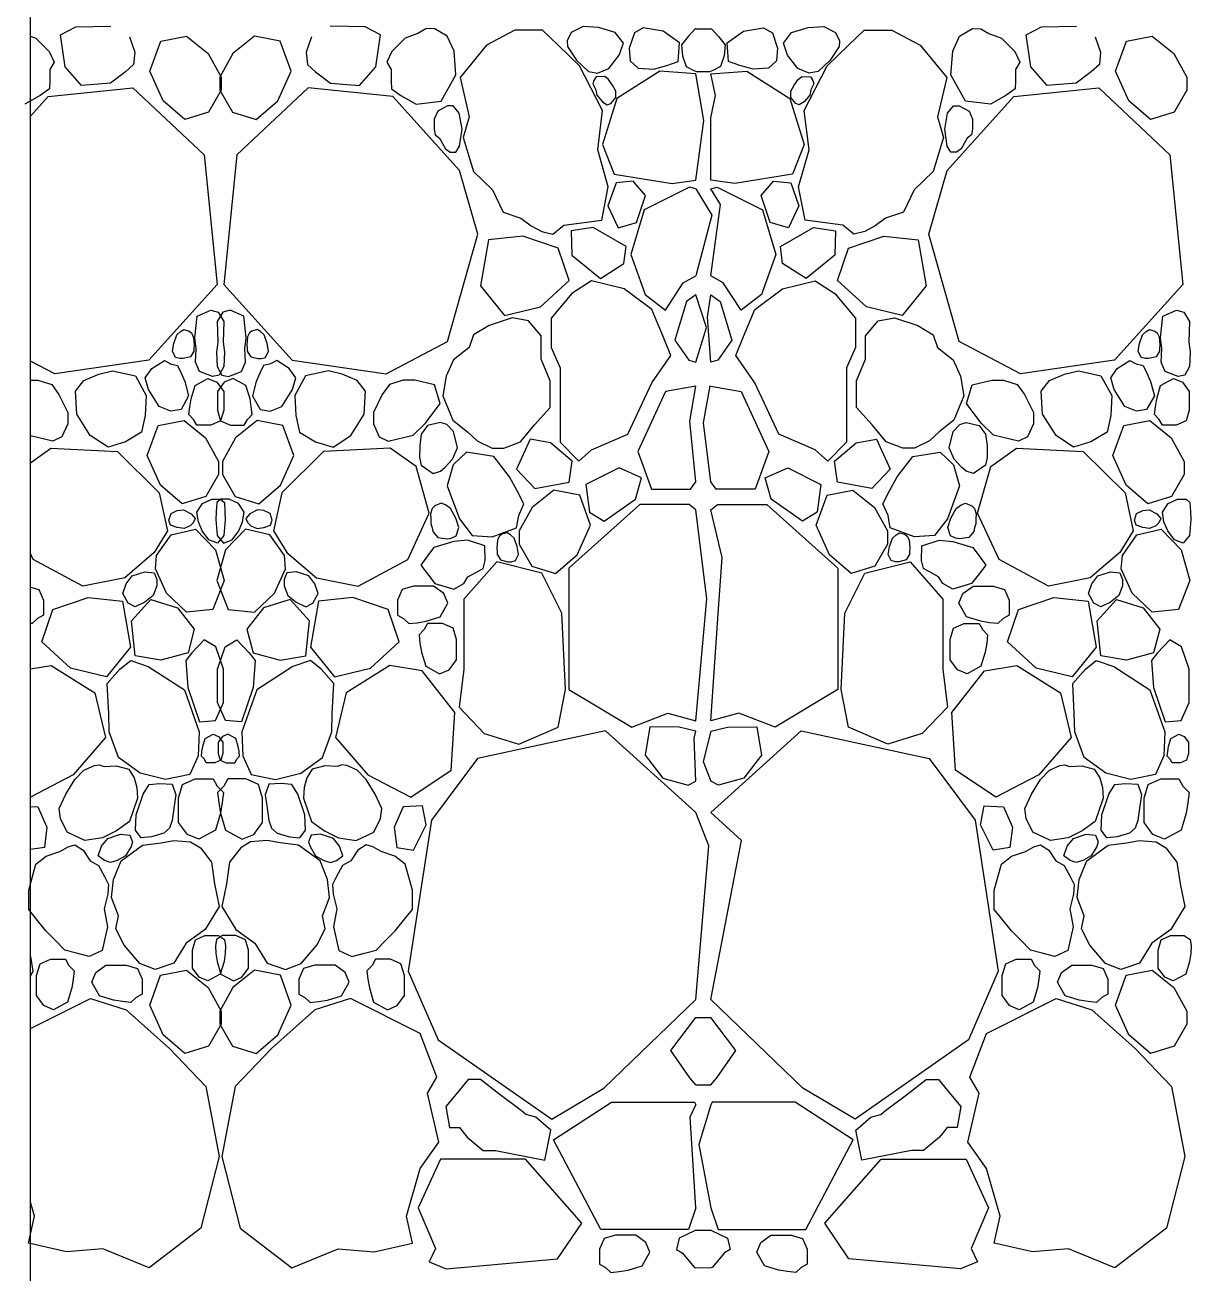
# Model space of a CAD drawing. Header units: millimetres. Extents: x 10227 to 13232, y 2 to 9351.
# Drawn here: x 11307.4 to 11478.8, y 7109.4 to 7292.8 of the extents above; entities that cross this region are included whole.
import ezdxf

# ---------------------------------------------------------------- set-up
doc = ezdxf.new("R2010")
doc.units = ezdxf.units.MM
doc.layers.add('A-WALL-FULL-EXTR', color=1, linetype='Continuous')
doc.layers.add('RETINO', color=20, linetype='Continuous')

msp = doc.modelspace()

# ---------------------------------------------------------------- linework, layer by layer
at = {"layer": 'A-WALL-FULL-EXTR', "ltscale": 0.1}
msp.add_line((11308.18, 6530.6), (11308.18, 9251.16), dxfattribs=at)
at = {"layer": 'RETINO'}
for p, q in [((11404.85, 7291.09), (11403.87, 7289.88)), ((11405.86, 7292.23), (11404.85, 7291.09)), ((11405.98, 7292.24), (11405.86, 7292.23)), ((11403.87, 7289.88), (11404.01, 7288.25)), ((11404.01, 7288.25), (11404.57, 7286.67)), ((11404.57, 7286.67), (11405.69, 7286.13)), ((11405.69, 7286.13), (11406.2, 7285.91))]:
    msp.add_line(p, q, dxfattribs=at)
at = {"layer": 'RETINO', "ltscale": 0.1}
for p, q in [((11405.98, 7292.24), (11408.24, 7292.23)), ((11407.16, 7278.75), (11405.98, 7285.6)), ((11408.86, 7282.41), (11408.18, 7285.6)), ((11408.18, 7279.14), (11408.86, 7282.41)), ((11405.98, 7270), (11407.16, 7278.75)), ((11408.18, 7270), (11408.18, 7279.14)), ((11405.98, 7268.7), (11408.31, 7264.86)), ((11409.59, 7266.42), (11408.18, 7268.7)), ((11408.18, 7255.95), (11409.59, 7266.42)), ((11408.31, 7264.86), (11405.98, 7255.95)), ((11407.55, 7248.32), (11405.98, 7253.13)), ((11407.7, 7249.86), (11408.18, 7253.13)), ((11408.18, 7243.23), (11407.7, 7249.86)), ((11405.98, 7243.23), (11407.55, 7248.32)), ((11405.1, 7234.56), (11405.98, 7239.73)), ((11407.12, 7234.33), (11408.08, 7239.75)), ((11405.98, 7225.64), (11405.1, 7234.56)), ((11408.18, 7225.64), (11407.12, 7234.33)), ((11407.58, 7208.45), (11405.98, 7221.52)), ((11409.83, 7214.56), (11408.18, 7221.52)), ((11409.21, 7205.57), (11409.83, 7214.56)), ((11405.98, 7190.54), (11407.58, 7208.45)), ((11408.18, 7190.54), (11409.21, 7205.57)), ((11405.75, 7188.01), (11405.98, 7189.04)), ((11405.98, 7181.65), (11405.75, 7188.01)), ((11408.18, 7189.04), (11407.04, 7184.54)), ((11407.04, 7184.54), (11408.18, 7181.65)), ((11407.89, 7172.15), (11405.98, 7177.07)), ((11412.7, 7172.93), (11408.18, 7177.07)), ((11405.98, 7149.58), (11407.89, 7172.15)), ((11408.18, 7149.58), (11412.7, 7172.93)), ((11405.98, 7146.95), (11408.18, 7146.95)), ((11405.98, 7137.06), (11408.18, 7137.06)), ((11405.17, 7132.33), (11405.98, 7134.09)), ((11408.18, 7134.09), (11406.42, 7128.28)), ((11405.98, 7118.99), (11405.17, 7132.33)), ((11406.42, 7128.28), (11408.18, 7118.99)), ((11405.98, 7115.69), (11408.18, 7115.69)), ((11405.8, 7110.2), (11408.18, 7110.17))]:
    msp.add_line(p, q, dxfattribs=at)
at = {"layer": 'RETINO'}
for points in [[(11313.28, 7286.63), (11312.58, 7291.33), (11314.85, 7292.51), (11320, 7292.64)], [(11358.95, 7286.63), (11359.65, 7291.33), (11357.38, 7292.51), (11352.23, 7292.64)], [(11388.43, 7287.63), (11390.2, 7285.96), (11391.54, 7285.7), (11393.21, 7286.4), (11394.72, 7288.36), (11395.33, 7290.12), (11394.14, 7291.7), (11391.66, 7292.42), (11389.4, 7292.56), (11387.65, 7291.69), (11387.09, 7290.47), (11387.11, 7289.62), (11388.43, 7287.63)], [(11425.73, 7287.63), (11423.96, 7285.96), (11422.62, 7285.7), (11420.95, 7286.4), (11419.44, 7288.36), (11418.84, 7290.12), (11420.02, 7291.7), (11422.5, 7292.42), (11424.77, 7292.56), (11426.52, 7291.69), (11427.08, 7290.47), (11427.05, 7289.62), (11425.73, 7287.63)], [(11455.22, 7286.63), (11454.51, 7291.33), (11456.78, 7292.51), (11461.94, 7292.64)], [(11308.18, 7291.15), (11308.97, 7290.86), (11310.95, 7288.89), (11311.67, 7287.32), (11311.05, 7286.26), (11311.01, 7284.58), (11310.98, 7283.43), (11309.63, 7282.43), (11307.37, 7281.15)], [(11322.76, 7291.06), (11323.5, 7288.82), (11323.35, 7286.97)], [(11334.36, 7279.99), (11330.87, 7278.89), (11327.68, 7281.63), (11325.74, 7286), (11327.33, 7290.4), (11331.14, 7291.14), (11334.32, 7288.59), (11336.22, 7285.15), (11336.22, 7283.2), (11334.36, 7279.99)], [(11337.87, 7279.99), (11341.35, 7278.89), (11344.55, 7281.63), (11346.49, 7286), (11344.9, 7290.4), (11341.09, 7291.14), (11337.91, 7288.59), (11336, 7285.15), (11336, 7283.2), (11337.87, 7279.99)], [(11349.47, 7291.06), (11348.72, 7288.82), (11348.88, 7286.97)], [(11364.86, 7281.15), (11368.53, 7281.61), (11370.71, 7285.48), (11370.44, 7288.97), (11369.45, 7291.15), (11367.54, 7292.26), (11366.29, 7292.24), (11365.13, 7291.56), (11363.26, 7290.86), (11361.28, 7288.89), (11360.56, 7287.32), (11361.18, 7286.26), (11361.22, 7284.58), (11361.25, 7283.43), (11362.6, 7282.43), (11364.86, 7281.15)], [(11386.59, 7263.36), (11392.14, 7264.13), (11393.11, 7269), (11391.55, 7274.47), (11392.27, 7280.25), (11388.87, 7286.79), (11385.75, 7289.81), (11383.43, 7292.05), (11379.37, 7292.05), (11375.19, 7289.81), (11371.32, 7285.09), (11372.68, 7279.31), (11371.77, 7276.27), (11373.29, 7271.25), (11376.1, 7268.59), (11377.64, 7265.28), (11380.28, 7264.41), (11381.8, 7263.27), (11383.32, 7262.46), (11384.95, 7262.07), (11386.59, 7263.36)], [(11396.94, 7291.62), (11396.19, 7289.38), (11396.34, 7287.54)], [(11398.25, 7292.37), (11396.94, 7291.62)], [(11403.37, 7287.42), (11403.57, 7290.16), (11401.17, 7291.89), (11398.25, 7292.37)], [(11408.18, 7292.24), (11408.3, 7292.23), (11409.31, 7291.09), (11410.3, 7289.88), (11410.15, 7288.25), (11409.6, 7286.67), (11408.47, 7286.13), (11407.97, 7285.91), (11406.2, 7285.91)], [(11410.79, 7287.42), (11410.6, 7290.16), (11412.99, 7291.89), (11415.92, 7292.37)], [(11415.92, 7292.37), (11417.23, 7291.62)], [(11417.23, 7291.62), (11417.97, 7289.38), (11417.82, 7287.54)], [(11427.58, 7263.36), (11422.03, 7264.13), (11421.05, 7269), (11422.62, 7274.47), (11421.89, 7280.25), (11425.29, 7286.79), (11428.41, 7289.81), (11430.73, 7292.05), (11434.8, 7292.05), (11438.97, 7289.81), (11442.85, 7285.09), (11441.48, 7279.31), (11442.39, 7276.27), (11440.87, 7271.25), (11438.06, 7268.59), (11436.52, 7265.28), (11433.88, 7264.41), (11432.36, 7263.27), (11430.84, 7262.46), (11429.22, 7262.07), (11427.58, 7263.36)], [(11449.31, 7281.15), (11445.63, 7281.61), (11443.45, 7285.48), (11443.73, 7288.97), (11444.71, 7291.15), (11446.62, 7292.26), (11447.87, 7292.24), (11449.04, 7291.56), (11450.9, 7290.86), (11452.89, 7288.89), (11453.6, 7287.32), (11452.98, 7286.26), (11452.94, 7284.58), (11452.91, 7283.43), (11451.56, 7282.43), (11449.31, 7281.15)], [(11464.69, 7291.06), (11465.44, 7288.82), (11465.29, 7286.97)], [(11476.29, 7279.99), (11472.81, 7278.89), (11469.61, 7281.63), (11467.67, 7286), (11469.26, 7290.4), (11473.07, 7291.14), (11476.25, 7288.59), (11478.16, 7285.15), (11478.16, 7283.2), (11476.29, 7279.99)], [(11323.35, 7286.97), (11322.17, 7285.9)], [(11348.88, 7286.97), (11350.06, 7285.9)], [(11396.34, 7287.54), (11397.52, 7286.47)], [(11397.52, 7286.47), (11399.74, 7286.3), (11401.73, 7286.82), (11403.37, 7287.42)], [(11416.64, 7286.47), (11414.43, 7286.3), (11412.43, 7286.82), (11410.79, 7287.42)], [(11417.82, 7287.54), (11416.64, 7286.47)], [(11465.29, 7286.97), (11464.1, 7285.9)], [(11322.17, 7285.9), (11319.95, 7284.24), (11315.69, 7283.91), (11313.28, 7286.63)], [(11350.06, 7285.9), (11352.27, 7284.24), (11356.53, 7283.91), (11358.95, 7286.63)], [(11391.44, 7282.5), (11392.26, 7281.5), (11392.97, 7281.07), (11393.5, 7281.26), (11394.23, 7282.15), (11394.23, 7283.07), (11393.74, 7283.95), (11393.13, 7284.77), (11392.61, 7285.24), (11391.34, 7285.19), (11390.97, 7284.63), (11390.85, 7284.16), (11391.29, 7283.27), (11391.44, 7282.5)], [(11405.98, 7285.6), (11400.7, 7286.02), (11394.37, 7282.01), (11392.25, 7275.21)], [(11408.18, 7285.6), (11413.47, 7286.02), (11419.8, 7282.01), (11421.92, 7275.21)], [(11422.72, 7282.5), (11421.9, 7281.5), (11421.19, 7281.07), (11420.67, 7281.26), (11419.93, 7282.15), (11419.93, 7283.07), (11420.42, 7283.95), (11421.03, 7284.77), (11421.55, 7285.24), (11422.82, 7285.19), (11423.2, 7284.63), (11423.31, 7284.16), (11422.88, 7283.27), (11422.72, 7282.5)], [(11464.1, 7285.9), (11461.89, 7284.24), (11457.63, 7283.91), (11455.22, 7286.63)], [(11308.18, 7279.38), (11310.8, 7282.28), (11323.25, 7283.55), (11333.71, 7273.71), (11335.62, 7254.66), (11325.58, 7243.54), (11311.75, 7241.53), (11308.18, 7243.41)], [(11371.23, 7271.41), (11361.43, 7282.28), (11348.98, 7283.55), (11338.51, 7273.71), (11336.61, 7254.66), (11346.65, 7243.54), (11360.48, 7241.53), (11369.47, 7246.27), (11373.92, 7262.06), (11371.23, 7271.41)], [(11442.93, 7271.41), (11452.74, 7282.28), (11465.19, 7283.55), (11475.65, 7273.71), (11477.55, 7254.66), (11467.51, 7243.54), (11453.69, 7241.53), (11444.7, 7246.27), (11440.24, 7262.06), (11442.93, 7271.41)], [(11368.29, 7276.16), (11369.18, 7274.61), (11369.89, 7274.1), (11370.69, 7274.1), (11371.26, 7275.01), (11371.61, 7277.47), (11371.21, 7279.85), (11370.29, 7280.91), (11369.49, 7280.91), (11368.04, 7280.13), (11367.52, 7278.96), (11367.52, 7277.5), (11367.67, 7276.66), (11368.29, 7276.16)], [(11445.87, 7276.16), (11444.98, 7274.61), (11444.27, 7274.1), (11443.47, 7274.1), (11442.9, 7275.01), (11442.56, 7277.47), (11442.96, 7279.85), (11443.87, 7280.91), (11444.67, 7280.91), (11446.13, 7280.13), (11446.64, 7278.96), (11446.64, 7277.5), (11446.5, 7276.66), (11445.87, 7276.16)], [(11392.25, 7275.21), (11393.97, 7270.89), (11402.48, 7269.48), (11405.98, 7270)], [(11421.92, 7275.21), (11420.19, 7270.89), (11411.69, 7269.48), (11408.18, 7270)], [(11396.76, 7269.82), (11394.25, 7269.62), (11393.02, 7266.24), (11394.56, 7262.97), (11397.26, 7263.79), (11398.58, 7267.75), (11396.76, 7269.82)], [(11405.98, 7268.7), (11405.06, 7268.96), (11398.39, 7265.62), (11396.44, 7259.06), (11398.51, 7253.19), (11401.5, 7250.88), (11404.14, 7254.91)], [(11408.18, 7268.7), (11409.1, 7268.96), (11415.77, 7265.62), (11417.72, 7259.06), (11415.65, 7253.19), (11412.66, 7250.88), (11410.02, 7254.91)], [(11417.4, 7269.82), (11419.92, 7269.62), (11421.14, 7266.24), (11419.6, 7262.97), (11416.9, 7263.79), (11415.58, 7267.75), (11417.4, 7269.82)], [(11380.56, 7261.74), (11375.49, 7261.23), (11374.33, 7254.47), (11377.84, 7250.12), (11383.13, 7251.39), (11387.34, 7255.23), (11385.73, 7259.99), (11380.56, 7261.74)], [(11395.42, 7257.72), (11395.74, 7260.22), (11390.91, 7263.04), (11387.67, 7262.54), (11387.74, 7258.96), (11391.98, 7255.55), (11395.42, 7257.72)], [(11418.74, 7257.72), (11418.43, 7260.22), (11423.25, 7263.04), (11426.49, 7262.54), (11426.43, 7258.96), (11422.18, 7255.55), (11418.74, 7257.72)], [(11433.6, 7261.74), (11438.67, 7261.23), (11439.83, 7254.47), (11436.33, 7250.12), (11431.04, 7251.39), (11426.82, 7255.23), (11428.44, 7259.99), (11433.6, 7261.74)], [(11404.14, 7254.91), (11405.98, 7255.95)], [(11410.02, 7254.91), (11408.18, 7255.95)], [(11390.62, 7230.35), (11395.99, 7232.66), (11399.53, 7240.22), (11402.32, 7244.24), (11401.16, 7247.03), (11399.53, 7250.98), (11395.45, 7254.04), (11390.62, 7255.2), (11387.76, 7253.36), (11384.7, 7249.69), (11384.7, 7245.4), (11386.06, 7242.4), (11386.06, 7239.4), (11386.06, 7234.43), (11386.06, 7231.51), (11388.78, 7228.71), (11390.62, 7230.35)], [(11423.54, 7230.35), (11418.17, 7232.66), (11414.63, 7240.22), (11411.84, 7244.24), (11413, 7247.03), (11414.64, 7250.98), (11418.71, 7254.04), (11423.54, 7255.2), (11426.4, 7253.36), (11429.46, 7249.69), (11429.46, 7245.4), (11428.1, 7242.4), (11428.1, 7239.4), (11428.1, 7234.43), (11428.1, 7231.51), (11425.38, 7228.71), (11423.54, 7230.35)], [(11405.98, 7253.13), (11404.59, 7252.14), (11402.89, 7246.48), (11404.93, 7243.55), (11405.98, 7243.23)], [(11408.18, 7253.13), (11409.57, 7252.14), (11411.28, 7246.48), (11409.23, 7243.55), (11408.18, 7243.23)], [(11336.72, 7244.71), (11336.6, 7242.63), (11335.91, 7241.34), (11334.94, 7241.15), (11333.02, 7241.85), (11332.43, 7243.24), (11332.52, 7245.18), (11332.34, 7246.82), (11332.7, 7249.99), (11334.68, 7250.88), (11335.75, 7250.61), (11336.61, 7249.23), (11336.5, 7246.19), (11336.72, 7244.71)], [(11335.51, 7244.71), (11335.63, 7242.63), (11336.32, 7241.34), (11337.29, 7241.15), (11339.21, 7241.85), (11339.8, 7243.24), (11339.71, 7245.18), (11339.89, 7246.82), (11339.53, 7249.99), (11337.55, 7250.88), (11336.48, 7250.61), (11335.62, 7249.23), (11335.73, 7246.19), (11335.51, 7244.71)], [(11478.65, 7244.71), (11478.54, 7242.63), (11477.84, 7241.34), (11476.88, 7241.15), (11474.95, 7241.85), (11474.37, 7243.24), (11474.46, 7245.18), (11474.27, 7246.82), (11474.63, 7249.99), (11476.61, 7250.88), (11477.69, 7250.61), (11478.55, 7249.23), (11478.43, 7246.19), (11478.65, 7244.71)], [(11370.27, 7234.7), (11372.44, 7232.99), (11373.85, 7231.7), (11376.06, 7230.61), (11377.76, 7230.61), (11380.21, 7231.54), (11382.26, 7234.04), (11384.59, 7236.56), (11384.59, 7240.51), (11383.23, 7243.68), (11383.23, 7247.11), (11381.36, 7249.3), (11378.98, 7249.74), (11375.58, 7248.64), (11373.31, 7247.24), (11372.66, 7245.4), (11370.37, 7243.6), (11369.27, 7241.19), (11368.78, 7238.29), (11370.27, 7234.7)], [(11443.89, 7234.7), (11441.73, 7232.99), (11440.32, 7231.7), (11438.1, 7230.61), (11436.41, 7230.61), (11433.95, 7231.54), (11431.9, 7234.04), (11429.57, 7236.56), (11429.57, 7240.51), (11430.93, 7243.68), (11430.93, 7247.11), (11432.8, 7249.3), (11435.19, 7249.74), (11438.59, 7248.64), (11440.85, 7247.24), (11441.51, 7245.4), (11443.79, 7243.6), (11444.9, 7241.19), (11445.39, 7238.29), (11443.89, 7234.7)], [(11331.68, 7244.05), (11330.64, 7243.76), (11330.14, 7243.76), (11329.51, 7243.94), (11329.06, 7244.86), (11329.24, 7246), (11329.7, 7247.26), (11330.22, 7247.74), (11330.7, 7248.03), (11331.5, 7247.81), (11331.84, 7247.54), (11332.12, 7246.98), (11332.19, 7246.37), (11332.26, 7245.8), (11332.19, 7245.31), (11332.19, 7244.85), (11332.04, 7244.63), (11331.68, 7244.05)], [(11340.55, 7244.05), (11341.59, 7243.76), (11342.09, 7243.76), (11342.72, 7243.94), (11343.17, 7244.86), (11342.99, 7246), (11342.53, 7247.26), (11342.01, 7247.74), (11341.52, 7248.03), (11340.72, 7247.81), (11340.39, 7247.54), (11340.1, 7246.98), (11340.04, 7246.37), (11339.97, 7245.8), (11340.04, 7245.31), (11340.04, 7244.85), (11340.19, 7244.63), (11340.55, 7244.05)], [(11473.62, 7244.05), (11472.57, 7243.76), (11472.08, 7243.76), (11471.44, 7243.94), (11471, 7244.86), (11471.17, 7246), (11471.64, 7247.26), (11472.15, 7247.74), (11472.64, 7248.03), (11473.44, 7247.81), (11473.78, 7247.54), (11474.06, 7246.98), (11474.13, 7246.37), (11474.2, 7245.8), (11474.13, 7245.31), (11474.13, 7244.85), (11473.97, 7244.63), (11473.62, 7244.05)], [(11330.87, 7240.42), (11331.43, 7238.32), (11330.31, 7236.28), (11328.8, 7236.04), (11327.09, 7236.72), (11325.52, 7239.22), (11325.06, 7240.92), (11326, 7242.32), (11327.86, 7243.49), (11328.77, 7243.01), (11329.81, 7242.75), (11330.35, 7241.63), (11330.87, 7240.42)], [(11341.36, 7240.42), (11340.8, 7238.32), (11341.92, 7236.28), (11343.43, 7236.04), (11345.14, 7236.72), (11346.71, 7239.22), (11347.17, 7240.92), (11346.23, 7242.32), (11344.37, 7243.49), (11343.46, 7243.01), (11342.42, 7242.75), (11341.88, 7241.63), (11341.36, 7240.42)], [(11472.8, 7240.42), (11473.37, 7238.32), (11472.24, 7236.28), (11470.73, 7236.04), (11469.02, 7236.72), (11467.45, 7239.22), (11466.99, 7240.92), (11467.93, 7242.32), (11469.79, 7243.49), (11470.7, 7243.01), (11471.75, 7242.75), (11472.29, 7241.63), (11472.8, 7240.42)], [(11316.98, 7232.49), (11315.01, 7235.58), (11314.8, 7238.98), (11316.01, 7240.56), (11318.22, 7241.47), (11320.26, 7241.95), (11323.6, 7241.25), (11325.18, 7238.33), (11325.03, 7235.43), (11324.51, 7232.97), (11322.13, 7231.52), (11319.58, 7230.77), (11316.98, 7232.49)], [(11355.25, 7232.49), (11357.22, 7235.58), (11357.43, 7238.98), (11356.22, 7240.56), (11354, 7241.47), (11351.97, 7241.95), (11348.63, 7241.25), (11347.05, 7238.33), (11347.2, 7235.43), (11347.72, 7232.97), (11350.1, 7231.52), (11352.65, 7230.77), (11355.25, 7232.49)], [(11458.92, 7232.49), (11456.95, 7235.58), (11456.74, 7238.98), (11457.94, 7240.56), (11460.16, 7241.47), (11462.2, 7241.95), (11465.53, 7241.25), (11467.11, 7238.33), (11466.96, 7235.43), (11466.44, 7232.97), (11464.06, 7231.52), (11461.51, 7230.77), (11458.92, 7232.49)], [(11308.18, 7240.61), (11309.27, 7240.61), (11311.3, 7239.95), (11312.37, 7238.51), (11313.65, 7235.86), (11313.65, 7234.17), (11312.81, 7232.25), (11311.49, 7231.62)], [(11331.78, 7237.88), (11332.37, 7239.81), (11334.26, 7240.86), (11335.57, 7240.3), (11336.58, 7238.93), (11336.58, 7236.19), (11336.1, 7234.62), (11334.67, 7233.99), (11332.63, 7233.99), (11332.16, 7234.81), (11331.46, 7235.53), (11331.59, 7236.68), (11331.78, 7237.88)], [(11340.45, 7237.88), (11339.86, 7239.81), (11337.97, 7240.86), (11336.66, 7240.3), (11335.65, 7238.93), (11335.65, 7236.19), (11336.13, 7234.62), (11337.56, 7233.99), (11339.6, 7233.99), (11340.07, 7234.81), (11340.77, 7235.53), (11340.64, 7236.68), (11340.45, 7237.88)], [(11360.74, 7231.62), (11364.44, 7232.5), (11366.24, 7234.26), (11368.42, 7237.17), (11367.58, 7239.91), (11364.67, 7240.61), (11362.96, 7240.61), (11360.93, 7239.95), (11359.86, 7238.51), (11358.58, 7235.86), (11358.58, 7234.17), (11359.42, 7232.25), (11360.74, 7231.62)], [(11405.98, 7239.73), (11401.54, 7238.94), (11397.46, 7230.12)], [(11408.18, 7239.73), (11412.63, 7238.94), (11416.71, 7230.12)], [(11453.42, 7231.62), (11449.73, 7232.5), (11447.92, 7234.26), (11445.75, 7237.17), (11446.58, 7239.91), (11449.49, 7240.61), (11451.21, 7240.61), (11453.23, 7239.95), (11454.3, 7238.51), (11455.59, 7235.86), (11455.59, 7234.17), (11454.74, 7232.25), (11453.42, 7231.62)], [(11473.72, 7237.88), (11474.3, 7239.81), (11476.2, 7240.86), (11477.5, 7240.3), (11478.51, 7238.93), (11478.51, 7236.19), (11478.03, 7234.62), (11476.6, 7233.99), (11474.57, 7233.99), (11474.09, 7234.81), (11473.4, 7235.53), (11473.52, 7236.68), (11473.72, 7237.88)], [(11333.97, 7223.52), (11330.49, 7222.41), (11327.29, 7225.15), (11325.35, 7229.52), (11326.94, 7233.92), (11330.75, 7234.66), (11333.93, 7232.12), (11335.84, 7228.67), (11335.84, 7226.72), (11333.97, 7223.52)], [(11338.26, 7223.52), (11341.74, 7222.41), (11344.94, 7225.15), (11346.88, 7229.52), (11345.29, 7233.92), (11341.48, 7234.66), (11338.3, 7232.12), (11336.39, 7228.67), (11336.39, 7226.72), (11338.26, 7223.52)], [(11370.96, 7230.66), (11370.38, 7233.04), (11369.36, 7234.1), (11368.46, 7234.39), (11366.56, 7233.92), (11365.62, 7232.68), (11365.39, 7230.98), (11365.38, 7229.25), (11365.6, 7228.09), (11367.37, 7226.86), (11368.45, 7227.24), (11369.09, 7227.76), (11370.2, 7228.99), (11370.96, 7230.66)], [(11443.2, 7230.66), (11443.78, 7233.04), (11444.8, 7234.1), (11445.7, 7234.39), (11447.6, 7233.92), (11448.54, 7232.68), (11448.78, 7230.98), (11448.78, 7229.25), (11448.56, 7228.09), (11446.79, 7226.86), (11445.71, 7227.24), (11445.07, 7227.76), (11443.96, 7228.99), (11443.2, 7230.66)], [(11475.91, 7223.52), (11472.42, 7222.41), (11469.23, 7225.15), (11467.28, 7229.52), (11468.87, 7233.92), (11472.69, 7234.66), (11475.86, 7232.12), (11477.77, 7228.67), (11477.77, 7226.72), (11475.91, 7223.52)], [(11311.49, 7231.62), (11308.18, 7232.4)], [(11381.64, 7231.91), (11379.61, 7227.51), (11382.33, 7224.67), (11387.38, 7225.62), (11387.81, 7228.7), (11384.61, 7231.39), (11381.64, 7231.91)], [(11432.53, 7231.91), (11434.56, 7227.51), (11431.83, 7224.67), (11426.78, 7225.62), (11426.36, 7228.7), (11429.56, 7231.39), (11432.53, 7231.91)], [(11308.18, 7228.47), (11311.17, 7230.59), (11320.98, 7230.1), (11327.12, 7224.02), (11328.31, 7218.48), (11326.37, 7215.25), (11322.03, 7211.56), (11315.86, 7210.31), (11308.6, 7214.24), (11308.18, 7215.15)], [(11364.85, 7227.9), (11361.06, 7230.59), (11351.24, 7230.1), (11345.11, 7224.02), (11343.92, 7218.48), (11345.86, 7215.25), (11350.2, 7211.56), (11356.37, 7210.31), (11363.63, 7214.24), (11366.76, 7221.04), (11364.85, 7227.9)], [(11397.46, 7230.12), (11399.48, 7224.57)], [(11416.71, 7230.12), (11414.68, 7224.57)], [(11449.32, 7227.9), (11453.11, 7230.59), (11462.92, 7230.1), (11469.06, 7224.02), (11470.24, 7218.48), (11468.31, 7215.25), (11463.96, 7211.56), (11457.79, 7210.31), (11450.54, 7214.24), (11447.4, 7221.04), (11449.32, 7227.9)], [(11378.59, 7226.37), (11376.29, 7229.4), (11372.26, 7230.01), (11370.32, 7228.18), (11369.42, 7225.09), (11371.22, 7220.24), (11373.09, 7217.78), (11376.04, 7217.59), (11379.64, 7218.92), (11379.94, 7220.69), (11380.7, 7222.42), (11379.73, 7224.36), (11378.59, 7226.37)], [(11435.57, 7226.37), (11437.87, 7229.4), (11441.9, 7230.01), (11443.85, 7228.18), (11444.74, 7225.09), (11442.95, 7220.24), (11441.07, 7217.78), (11438.13, 7217.59), (11434.52, 7218.92), (11434.23, 7220.69), (11433.47, 7222.42), (11434.44, 7224.36), (11435.57, 7226.37)], [(11390.37, 7221.21), (11392.52, 7219.89), (11397.09, 7223.11), (11397.98, 7226.27), (11394.69, 7227.7), (11389.82, 7225.25), (11390.37, 7221.21)], [(11423.79, 7221.21), (11421.64, 7219.89), (11417.07, 7223.11), (11416.19, 7226.27), (11419.48, 7227.7), (11424.34, 7225.25), (11423.79, 7221.21)], [(11399.48, 7224.57), (11405.2, 7224.57), (11405.98, 7225.64)], [(11414.68, 7224.57), (11408.96, 7224.57), (11408.18, 7225.64)], [(11336.61, 7217.79), (11335.68, 7216.65), (11334.39, 7217.15), (11333.44, 7218.44), (11332.86, 7219.78), (11332.62, 7221.18), (11333.48, 7222.46), (11334.84, 7223.12), (11336.09, 7223.12), (11336.68, 7222.64), (11336.76, 7221.24), (11336.8, 7220.14), (11336.61, 7217.79)], [(11335.62, 7217.79), (11336.55, 7216.65), (11337.84, 7217.15), (11338.79, 7218.44), (11339.37, 7219.78), (11339.61, 7221.18), (11338.74, 7222.46), (11337.39, 7223.12), (11336.14, 7223.12), (11335.55, 7222.64), (11335.47, 7221.24), (11335.43, 7220.14), (11335.62, 7217.79)], [(11381.87, 7213.29), (11385.36, 7212.18), (11388.55, 7214.92), (11390.5, 7219.29), (11388.91, 7223.69), (11385.09, 7224.43), (11381.91, 7221.89), (11380.01, 7218.44), (11380.01, 7216.49), (11381.87, 7213.29)], [(11432.29, 7213.29), (11428.81, 7212.18), (11425.61, 7214.92), (11423.67, 7219.29), (11425.26, 7223.69), (11429.07, 7224.43), (11432.25, 7221.89), (11434.16, 7218.44), (11434.16, 7216.49), (11432.29, 7213.29)], [(11478.54, 7217.79), (11477.61, 7216.65), (11476.33, 7217.15), (11475.37, 7218.44), (11474.79, 7219.78), (11474.56, 7221.18), (11475.42, 7222.46), (11476.78, 7223.12), (11478.03, 7223.12), (11478.61, 7222.64), (11478.7, 7221.24), (11478.73, 7220.14), (11478.54, 7217.79)], [(11330.75, 7218.8), (11329.73, 7218.93), (11328.75, 7219.29), (11328.52, 7220.01), (11328.84, 7221.03), (11329.73, 7221.44), (11330.68, 7221.55), (11331.81, 7220.95), (11332.38, 7220.25), (11332.08, 7219.62), (11331.65, 7219.2), (11330.75, 7218.8)], [(11341.48, 7218.8), (11342.5, 7218.93), (11343.48, 7219.29), (11343.71, 7220.01), (11343.39, 7221.03), (11342.5, 7221.44), (11341.55, 7221.55), (11340.42, 7220.95), (11339.85, 7220.25), (11340.15, 7219.62), (11340.58, 7219.2), (11341.48, 7218.8)], [(11368.08, 7217.46), (11369.41, 7217.3), (11370.02, 7217.39), (11370.77, 7217.72), (11371.14, 7218.93), (11370.72, 7220.31), (11369.91, 7221.76), (11369.19, 7222.26), (11368.54, 7222.52), (11367.6, 7222.11), (11367.23, 7221.72), (11366.99, 7220.98), (11367.02, 7220.21), (11367.04, 7219.5), (11367.22, 7218.91), (11367.3, 7218.35), (11367.53, 7218.1), (11368.08, 7217.46)], [(11405.98, 7221.52), (11405, 7222.35), (11397.75, 7222.35), (11387.29, 7212.98), (11387.29, 7195.15), (11396.55, 7189.61), (11401.88, 7191.67), (11405.98, 7190.54)], [(11408.18, 7221.52), (11409.17, 7222.35), (11416.41, 7222.35), (11426.87, 7212.98), (11426.87, 7195.15), (11417.62, 7189.61), (11412.28, 7191.67), (11408.18, 7190.54)], [(11446.09, 7217.46), (11444.75, 7217.3), (11444.14, 7217.39), (11443.39, 7217.72), (11443.02, 7218.93), (11443.44, 7220.31), (11444.25, 7221.76), (11444.97, 7222.26), (11445.62, 7222.52), (11446.56, 7222.11), (11446.93, 7221.72), (11447.17, 7220.98), (11447.14, 7220.21), (11447.12, 7219.5), (11446.94, 7218.91), (11446.86, 7218.35), (11446.63, 7218.1), (11446.09, 7217.46)], [(11472.68, 7218.8), (11471.67, 7218.93), (11470.69, 7219.29), (11470.45, 7220.01), (11470.77, 7221.03), (11471.67, 7221.44), (11472.61, 7221.55), (11473.75, 7220.95), (11474.31, 7220.25), (11474.02, 7219.62), (11473.58, 7219.2), (11472.68, 7218.8)], [(11328.86, 7217.87), (11332.42, 7218.68), (11335.38, 7215.68), (11336.65, 7211.17), (11335, 7206.92), (11331.14, 7206.49), (11328.18, 7209.3), (11326.57, 7212.89), (11326.73, 7214.83), (11328.86, 7217.87)], [(11343.37, 7217.87), (11339.81, 7218.68), (11336.85, 7215.68), (11335.58, 7211.17), (11337.23, 7206.92), (11341.09, 7206.49), (11344.05, 7209.3), (11345.66, 7212.89), (11345.5, 7214.83), (11343.37, 7217.87)], [(11377.29, 7214.19), (11378.33, 7213.9), (11378.83, 7213.9), (11379.47, 7214.08), (11379.91, 7214.99), (11379.74, 7216.14), (11379.27, 7217.39), (11378.75, 7217.88), (11378.27, 7218.16), (11377.47, 7217.95), (11377.13, 7217.68), (11376.85, 7217.12), (11376.78, 7216.5), (11376.71, 7215.94), (11376.78, 7215.45), (11376.78, 7214.99), (11376.93, 7214.76), (11377.29, 7214.19)], [(11436.87, 7214.19), (11435.83, 7213.9), (11435.33, 7213.9), (11434.7, 7214.08), (11434.25, 7214.99), (11434.43, 7216.14), (11434.89, 7217.39), (11435.41, 7217.88), (11435.9, 7218.16), (11436.7, 7217.95), (11437.03, 7217.68), (11437.32, 7217.12), (11437.38, 7216.5), (11437.45, 7215.94), (11437.38, 7215.45), (11437.38, 7214.99), (11437.23, 7214.76), (11436.87, 7214.19)], [(11470.79, 7217.87), (11474.36, 7218.68), (11477.31, 7215.68), (11478.58, 7211.17), (11476.93, 7206.92), (11473.07, 7206.49), (11470.12, 7209.3), (11468.5, 7212.89), (11468.67, 7214.83), (11470.79, 7217.87)], [(11374.95, 7216.24), (11372.42, 7217.07), (11370.43, 7216.89), (11367.46, 7216.03), (11366.56, 7214.79), (11365.56, 7213.4), (11366.69, 7211.95), (11367.64, 7210.73), (11370.4, 7209.91), (11371.9, 7210.72), (11372.49, 7211.7), (11374.7, 7212.9), (11375.01, 7214.11), (11374.95, 7216.24)], [(11439.21, 7216.24), (11441.74, 7217.07), (11443.73, 7216.89), (11446.71, 7216.03), (11447.6, 7214.79), (11448.6, 7213.4), (11447.47, 7211.95), (11446.52, 7210.73), (11443.76, 7209.91), (11442.27, 7210.72), (11441.67, 7211.7), (11439.46, 7212.9), (11439.16, 7214.11), (11439.21, 7216.24)], [(11379.95, 7187.12), (11385.75, 7189.59), (11386.82, 7195.15), (11386.28, 7206.38), (11383.35, 7212.25), (11376.71, 7213.89), (11371.9, 7208.42), (11371.9, 7198.13), (11371.17, 7192.55), (11374.89, 7188.67), (11379.95, 7187.12)], [(11434.21, 7187.12), (11428.42, 7189.59), (11427.34, 7195.15), (11427.88, 7206.38), (11430.81, 7212.25), (11437.46, 7213.89), (11442.27, 7208.42), (11442.27, 7198.13), (11442.99, 7192.55), (11439.27, 7188.67), (11434.21, 7187.12)], [(11326.24, 7208.97), (11325.01, 7208), (11323.57, 7207.3), (11322.53, 7207.82), (11321.74, 7209.26), (11322.25, 7210.68), (11323.14, 7211.83), (11325.01, 7212.44), (11326.38, 7212.31), (11326.76, 7211.31), (11326.76, 7210.39), (11326.24, 7208.97)], [(11345.99, 7208.97), (11347.22, 7208), (11348.66, 7207.3), (11349.7, 7207.82), (11350.49, 7209.26), (11349.98, 7210.68), (11349.09, 7211.83), (11347.22, 7212.44), (11345.85, 7212.31), (11345.47, 7211.31), (11345.47, 7210.39), (11345.99, 7208.97)], [(11468.17, 7208.97), (11466.94, 7208), (11465.5, 7207.3), (11464.46, 7207.82), (11463.67, 7209.26), (11464.18, 7210.68), (11465.07, 7211.83), (11466.95, 7212.44), (11468.32, 7212.31), (11468.7, 7211.31), (11468.69, 7210.39), (11468.17, 7208.97)], [(11308.18, 7210.2), (11309.43, 7209.82), (11310.11, 7208.28), (11310.11, 7206.08), (11309.22, 7205.57), (11308.45, 7204.82), (11308.18, 7204.85)], [(11366.32, 7205.17), (11368.39, 7205.8), (11369.52, 7207.84), (11368.92, 7209.25), (11367.44, 7210.33), (11364.49, 7210.33), (11362.8, 7209.82), (11362.12, 7208.28), (11362.12, 7206.08), (11363.01, 7205.57), (11363.78, 7204.82), (11365.01, 7204.96), (11366.32, 7205.17)], [(11447.85, 7205.17), (11445.77, 7205.8), (11444.64, 7207.84), (11445.24, 7209.25), (11446.72, 7210.33), (11449.68, 7210.33), (11451.36, 7209.82), (11452.05, 7208.28), (11452.05, 7206.08), (11451.16, 7205.57), (11450.38, 7204.82), (11449.15, 7204.96), (11447.85, 7205.17)], [(11316.65, 7208.64), (11321.71, 7208.13), (11322.88, 7201.37), (11319.37, 7197.02), (11314.08, 7198.29), (11309.86, 7202.13), (11311.48, 7206.89), (11316.65, 7208.64)], [(11327.35, 7199.46), (11323.56, 7200.09), (11323.03, 7205.24), (11325.89, 7208.35), (11329.81, 7207.12), (11332.23, 7204.02), (11331.34, 7200.51), (11327.35, 7199.46)], [(11344.87, 7199.46), (11348.67, 7200.09), (11349.2, 7205.24), (11346.34, 7208.35), (11342.42, 7207.12), (11340, 7204.02), (11340.89, 7200.51), (11344.87, 7199.46)], [(11355.58, 7208.64), (11350.51, 7208.13), (11349.35, 7201.37), (11352.86, 7197.02), (11358.15, 7198.29), (11362.37, 7202.13), (11360.75, 7206.89), (11355.58, 7208.64)], [(11458.58, 7208.64), (11463.65, 7208.13), (11464.81, 7201.37), (11461.3, 7197.02), (11456.01, 7198.29), (11451.8, 7202.13), (11453.41, 7206.89), (11458.58, 7208.64)], [(11469.29, 7199.46), (11465.5, 7200.09), (11464.96, 7205.24), (11467.82, 7208.35), (11471.74, 7207.12), (11474.16, 7204.02), (11473.27, 7200.51), (11469.29, 7199.46)], [(11365.64, 7200.64), (11366.27, 7198.56), (11368.31, 7197.44), (11369.72, 7198.04), (11370.81, 7199.51), (11370.81, 7202.47), (11370.29, 7204.15), (11368.75, 7204.84), (11366.55, 7204.84), (11366.04, 7203.95), (11365.3, 7203.17), (11365.43, 7201.94), (11365.64, 7200.64)], [(11448.52, 7200.64), (11447.89, 7198.56), (11445.85, 7197.44), (11444.45, 7198.04), (11443.36, 7199.51), (11443.36, 7202.47), (11443.87, 7204.15), (11445.41, 7204.84), (11447.61, 7204.84), (11448.12, 7203.95), (11448.87, 7203.17), (11448.73, 7201.94), (11448.52, 7200.64)], [(11331.32, 7195.44), (11333.05, 7190.39), (11335.37, 7190.61), (11336.53, 7193.22), (11336.54, 7198.12), (11335.43, 7201.41), (11333.72, 7202.44), (11331.91, 7200.51), (11331.01, 7199.42), (11331.32, 7195.44)], [(11340.91, 7195.44), (11339.18, 7190.39), (11336.86, 7190.61), (11335.69, 7193.22), (11335.69, 7198.12), (11336.8, 7201.41), (11338.51, 7202.44), (11340.32, 7200.51), (11341.22, 7199.42), (11340.91, 7195.44)], [(11473.26, 7195.44), (11474.98, 7190.39), (11477.3, 7190.61), (11478.47, 7193.22), (11478.48, 7198.12), (11477.37, 7201.41), (11475.65, 7202.44), (11473.84, 7200.51), (11472.94, 7199.42), (11473.26, 7195.44)], [(11319.68, 7191.58), (11319.44, 7196.01), (11321.33, 7198.15), (11322.91, 7199.41), (11325.47, 7198.51), (11330.8, 7195.11), (11332.97, 7188.91), (11332.84, 7185.38), (11331.6, 7182.64), (11328.01, 7181.92), (11324.32, 7182.85), (11321.13, 7185.16), (11319.76, 7188.92), (11319.68, 7191.58)], [(11352.55, 7191.58), (11352.78, 7196.01), (11350.9, 7198.15), (11349.32, 7199.41), (11346.76, 7198.51), (11341.43, 7195.11), (11339.25, 7188.91), (11339.39, 7185.38), (11340.63, 7182.64), (11344.22, 7181.92), (11347.91, 7182.85), (11351.1, 7185.16), (11352.47, 7188.92), (11352.55, 7191.58)], [(11461.61, 7191.58), (11461.38, 7196.01), (11463.27, 7198.15), (11464.84, 7199.41), (11467.41, 7198.51), (11472.73, 7195.11), (11474.91, 7188.91), (11474.78, 7185.38), (11473.53, 7182.64), (11469.94, 7181.92), (11466.26, 7182.85), (11463.06, 7185.16), (11461.69, 7188.92), (11461.61, 7191.58)], [(11308.18, 7198.16), (11311.22, 7198.68)], [(11311.22, 7198.68), (11317.63, 7194.65), (11319.22, 7188.09)], [(11361.01, 7198.68), (11354.6, 7194.65), (11353.01, 7188.09)], [(11370.56, 7191.78), (11365.76, 7197.87), (11361.01, 7198.68)], [(11443.6, 7191.78), (11448.41, 7197.87), (11453.15, 7198.68)], [(11453.15, 7198.68), (11459.57, 7194.65), (11461.15, 7188.09)], [(11353.01, 7188.09), (11357.76, 7182.61), (11364.1, 7179.3), (11370.02, 7183.31), (11370.56, 7191.78)], [(11461.15, 7188.09), (11456.4, 7182.61), (11450.07, 7179.3), (11444.15, 7183.31), (11443.6, 7191.78)], [(11319.22, 7188.09), (11314.47, 7182.61), (11308.18, 7179.33)], [(11333.51, 7186.77), (11333.87, 7187.95), (11335.03, 7188.59), (11335.83, 7188.25), (11336.45, 7187.41), (11336.45, 7185.73), (11336.16, 7184.77), (11335.28, 7184.38), (11334.03, 7184.38), (11333.74, 7184.88), (11333.32, 7185.33), (11333.39, 7186.03), (11333.51, 7186.77)], [(11338.72, 7186.77), (11338.36, 7187.95), (11337.2, 7188.59), (11336.39, 7188.25), (11335.77, 7187.41), (11335.77, 7185.73), (11336.07, 7184.77), (11336.95, 7184.38), (11338.2, 7184.38), (11338.49, 7184.88), (11338.91, 7185.33), (11338.84, 7186.03), (11338.72, 7186.77)], [(11405.98, 7177.07), (11392.68, 7189.05), (11373.91, 7185.01), (11367.12, 7175.96), (11363.72, 7153.76), (11368.12, 7143.65)], [(11405.98, 7189.04), (11403.53, 7189.59), (11399.22, 7189.65), (11398.55, 7185.47), (11401.11, 7182.1)], [(11408.18, 7189.04), (11410.63, 7189.59), (11414.94, 7189.65), (11415.62, 7185.47), (11413.05, 7182.1)], [(11408.18, 7177.07), (11421.48, 7189.05), (11440.26, 7185.01), (11447.05, 7175.96), (11450.44, 7153.76), (11446.04, 7143.65)], [(11475.45, 7186.77), (11475.81, 7187.95), (11476.97, 7188.59), (11477.77, 7188.25), (11478.39, 7187.41), (11478.39, 7185.73), (11478.09, 7184.77), (11477.22, 7184.38), (11475.97, 7184.38), (11475.68, 7184.88), (11475.25, 7185.33), (11475.33, 7186.03), (11475.45, 7186.77)], [(11318.99, 7183.84), (11320.8, 7183.91), (11322.62, 7183.41), (11323.43, 7182.18), (11323.84, 7180.73), (11323.91, 7179.19), (11323.29, 7177.31), (11322.76, 7175.74), (11320.81, 7174.39), (11318.79, 7173.34), (11316.18, 7172.97), (11313.56, 7174.2), (11312.58, 7176.2), (11312.4, 7177.63), (11313.4, 7179.78), (11314.72, 7181.9), (11316.04, 7183.28), (11317.57, 7183.97), (11318.27, 7184.09), (11318.99, 7183.84)], [(11353.24, 7183.84), (11351.43, 7183.91), (11349.61, 7183.41), (11348.8, 7182.18), (11348.39, 7180.73), (11348.32, 7179.19), (11348.94, 7177.31), (11349.47, 7175.74), (11351.42, 7174.39), (11353.44, 7173.34), (11356.04, 7172.97), (11358.66, 7174.2), (11359.65, 7176.2), (11359.83, 7177.63), (11358.83, 7179.78), (11357.51, 7181.9), (11356.19, 7183.28), (11354.66, 7183.97), (11353.96, 7184.09), (11353.24, 7183.84)], [(11460.92, 7183.84), (11462.73, 7183.91), (11464.55, 7183.41), (11465.36, 7182.18), (11465.77, 7180.73), (11465.84, 7179.19), (11465.22, 7177.31), (11464.69, 7175.74), (11462.75, 7174.39), (11460.72, 7173.34), (11458.12, 7172.97), (11455.5, 7174.2), (11454.51, 7176.2), (11454.34, 7177.63), (11455.33, 7179.78), (11456.65, 7181.9), (11457.97, 7183.28), (11459.5, 7183.97), (11460.21, 7184.09), (11460.92, 7183.84)], [(11327.77, 7174.03), (11325.96, 7173.47), (11324.45, 7173.36), (11323.61, 7174.47), (11323.71, 7176.73), (11324.73, 7179.77), (11325.64, 7181.2), (11327.2, 7181.32), (11329.01, 7181.24), (11329.55, 7179.65), (11329.27, 7177.72), (11329, 7175.91), (11328.61, 7174.78), (11327.77, 7174.03)], [(11336.13, 7176.98), (11335.37, 7174.48), (11332.92, 7173.13), (11331.24, 7173.85), (11329.93, 7175.62), (11329.93, 7179.17), (11330.55, 7181.19), (11332.4, 7182.02), (11335.03, 7182.02), (11335.64, 7180.95), (11336.54, 7180.02), (11336.38, 7178.54), (11336.13, 7176.98)], [(11336.1, 7176.98), (11336.86, 7174.48), (11339.31, 7173.13), (11340.99, 7173.85), (11342.3, 7175.62), (11342.3, 7179.17), (11341.68, 7181.19), (11339.83, 7182.02), (11337.2, 7182.02), (11336.59, 7180.95), (11335.69, 7180.02), (11335.85, 7178.54), (11336.1, 7176.98)], [(11344.46, 7174.03), (11346.27, 7173.47), (11347.78, 7173.36), (11348.62, 7174.47), (11348.52, 7176.73), (11347.5, 7179.77), (11346.59, 7181.2), (11345.03, 7181.32), (11343.21, 7181.24), (11342.68, 7179.65), (11342.96, 7177.72), (11343.23, 7175.91), (11343.62, 7174.78), (11344.46, 7174.03)], [(11401.11, 7182.1), (11404.86, 7181.08), (11405.98, 7181.65)], [(11413.05, 7182.1), (11409.3, 7181.08), (11408.18, 7181.65)], [(11469.7, 7174.03), (11467.89, 7173.47), (11466.38, 7173.36), (11465.54, 7174.47), (11465.64, 7176.73), (11466.67, 7179.77), (11467.58, 7181.2), (11469.14, 7181.32), (11470.95, 7181.24), (11471.48, 7179.65), (11471.2, 7177.72), (11470.93, 7175.91), (11470.54, 7174.78), (11469.7, 7174.03)], [(11478.06, 7176.98), (11477.3, 7174.48), (11474.86, 7173.13), (11473.17, 7173.85), (11471.86, 7175.62), (11471.86, 7179.17), (11472.48, 7181.19), (11474.33, 7182.02), (11476.96, 7182.02), (11477.58, 7180.95), (11478.48, 7180.02), (11478.31, 7178.54), (11478.06, 7176.98)], [(11308.18, 7177.97), (11309.27, 7177.91), (11310.6, 7174.93), (11310.22, 7171.94)], [(11362.01, 7171.94), (11364.5, 7171.54), (11366.35, 7175.25), (11365.78, 7178.07), (11362.96, 7177.91), (11361.63, 7174.93), (11362.01, 7171.94)], [(11452.15, 7171.94), (11449.66, 7171.54), (11447.81, 7175.25), (11448.38, 7178.07), (11451.2, 7177.91), (11452.53, 7174.93), (11452.15, 7171.94)], [(11322.15, 7170.69), (11320.93, 7170), (11319.96, 7169.7), (11319.06, 7170.03), (11318.13, 7170.69), (11318.64, 7172.11), (11319.53, 7173.26), (11321.41, 7173.87), (11322.78, 7173.74), (11323.16, 7172.74), (11322.96, 7172.06), (11322.15, 7170.69)], [(11350.08, 7170.69), (11351.3, 7170), (11352.27, 7169.7), (11353.17, 7170.03), (11354.09, 7170.69), (11353.59, 7172.11), (11352.7, 7173.26), (11350.82, 7173.87), (11349.45, 7173.74), (11349.07, 7172.74), (11349.27, 7172.06), (11350.08, 7170.69)], [(11464.09, 7170.69), (11462.86, 7170), (11461.9, 7169.7), (11460.99, 7170.03), (11460.07, 7170.69), (11460.57, 7172.11), (11461.47, 7173.26), (11463.34, 7173.87), (11464.71, 7173.74), (11465.09, 7172.74), (11464.9, 7172.06), (11464.09, 7170.69)], [(11319.5, 7160.24), (11318.7, 7156.77), (11316.81, 7155.91), (11314.96, 7156.4), (11313.23, 7156.85), (11311.78, 7158.33), (11310.45, 7159.69), (11308.81, 7161.7), (11307.92, 7162.79), (11307.92, 7165.66), (11308.98, 7169.49), (11310.47, 7170.64), (11312.48, 7171.33), (11313.73, 7172.02), (11314.7, 7172.31), (11315.92, 7171.55), (11316.95, 7169.97), (11318.19, 7169.29), (11319.06, 7167.66), (11319.67, 7166.48), (11319.55, 7165.07), (11319, 7162.89), (11319.5, 7160.24)], [(11310.22, 7171.94), (11308.18, 7171.61)], [(11324.63, 7172.25), (11327.37, 7172.59), (11329.24, 7172.96), (11331.7, 7172.74), (11333.15, 7171.86), (11334.77, 7169.79), (11335.23, 7166.6), (11335.91, 7163.23), (11333.86, 7159.86), (11331.05, 7157.85), (11329.27, 7154.92), (11326.53, 7154.01), (11324.27, 7154.88), (11321.94, 7157.59), (11320.72, 7159.95), (11321.12, 7161.86), (11320.1, 7164.59), (11320.4, 7167.22), (11321.49, 7169.96), (11324.63, 7172.25)], [(11347.6, 7172.25), (11344.86, 7172.59), (11342.99, 7172.96), (11340.53, 7172.74), (11339.08, 7171.86), (11337.46, 7169.79), (11337, 7166.6), (11336.32, 7163.23), (11338.37, 7159.86), (11341.18, 7157.85), (11342.96, 7154.92), (11345.69, 7154.01), (11347.96, 7154.88), (11350.29, 7157.59), (11351.51, 7159.95), (11351.11, 7161.86), (11352.13, 7164.59), (11351.82, 7167.22), (11350.74, 7169.96), (11347.6, 7172.25)], [(11352.73, 7160.24), (11353.53, 7156.77), (11355.42, 7155.91), (11357.27, 7156.4), (11359, 7156.85), (11360.45, 7158.33), (11361.78, 7159.69), (11363.42, 7161.7), (11364.31, 7162.79), (11364.31, 7165.66), (11363.25, 7169.49), (11361.76, 7170.64), (11359.75, 7171.33), (11358.5, 7172.02), (11357.53, 7172.31), (11356.31, 7171.55), (11355.28, 7169.97), (11354.04, 7169.29), (11353.17, 7167.66), (11352.56, 7166.48), (11352.68, 7165.07), (11353.23, 7162.89), (11352.73, 7160.24)], [(11461.43, 7160.24), (11460.64, 7156.77), (11458.74, 7155.91), (11456.9, 7156.4), (11455.16, 7156.85), (11453.71, 7158.33), (11452.38, 7159.69), (11450.74, 7161.7), (11449.85, 7162.79), (11449.85, 7165.66), (11450.91, 7169.49), (11452.4, 7170.64), (11454.41, 7171.33), (11455.66, 7172.02), (11456.63, 7172.31), (11457.85, 7171.55), (11458.88, 7169.97), (11460.13, 7169.29), (11460.99, 7167.66), (11461.6, 7166.48), (11461.48, 7165.07), (11460.94, 7162.89), (11461.43, 7160.24)], [(11466.56, 7172.25), (11469.3, 7172.59), (11471.18, 7172.96), (11473.64, 7172.74), (11475.08, 7171.86), (11476.7, 7169.79), (11477.16, 7166.6), (11477.84, 7163.23), (11475.79, 7159.86), (11472.99, 7157.85), (11471.21, 7154.92), (11468.47, 7154.01), (11466.2, 7154.88), (11463.87, 7157.59), (11462.65, 7159.95), (11463.05, 7161.86), (11462.03, 7164.59), (11462.34, 7167.22), (11463.43, 7169.96), (11466.56, 7172.25)], [(11336.63, 7155.19), (11336.06, 7153.33), (11334.23, 7152.31), (11332.96, 7152.85), (11331.98, 7154.18), (11331.98, 7156.84), (11332.45, 7158.36), (11333.83, 7158.98), (11335.81, 7158.98), (11336.68, 7158.41), (11336.83, 7157.47), (11336.82, 7156.37), (11336.63, 7155.19)], [(11335.6, 7155.19), (11336.17, 7153.33), (11338, 7152.31), (11339.27, 7152.85), (11340.25, 7154.18), (11340.25, 7156.84), (11339.78, 7158.36), (11338.39, 7158.98), (11336.42, 7158.98), (11335.54, 7158.41), (11335.4, 7157.47), (11335.41, 7156.37), (11335.6, 7155.19)], [(11478.56, 7155.19), (11478, 7153.33), (11476.16, 7152.31), (11474.9, 7152.85), (11473.92, 7154.18), (11473.92, 7156.84), (11474.38, 7158.36), (11475.77, 7158.98), (11477.74, 7158.98), (11478.62, 7158.41), (11478.77, 7157.47), (11478.75, 7156.37), (11478.56, 7155.19)], [(11308.18, 7155.91), (11308.51, 7153.76), (11308.18, 7153.01)], [(11314.24, 7151.29), (11313.61, 7149.21), (11311.57, 7148.09), (11310.17, 7148.69), (11309.08, 7150.16), (11309.08, 7153.12), (11309.59, 7154.81), (11311.14, 7155.49), (11313.33, 7155.49), (11313.84, 7154.6), (11314.59, 7153.82), (11314.45, 7152.59), (11314.24, 7151.29)], [(11357.99, 7151.29), (11358.62, 7149.21), (11360.66, 7148.09), (11362.06, 7148.69), (11363.15, 7150.16), (11363.15, 7153.12), (11362.63, 7154.81), (11361.09, 7155.49), (11358.9, 7155.49), (11358.39, 7154.6), (11357.64, 7153.82), (11357.78, 7152.59), (11357.99, 7151.29)], [(11456.18, 7151.29), (11455.54, 7149.21), (11453.51, 7148.09), (11452.1, 7148.69), (11451.01, 7150.16), (11451.01, 7153.12), (11451.53, 7154.81), (11453.07, 7155.49), (11455.26, 7155.49), (11455.77, 7154.6), (11456.52, 7153.82), (11456.39, 7152.59), (11456.18, 7151.29)], [(11320.41, 7149.48), (11318.33, 7150.11), (11317.21, 7152.15), (11317.8, 7153.55), (11319.28, 7154.64), (11322.24, 7154.64), (11323.92, 7154.13), (11324.61, 7152.58), (11324.61, 7150.39), (11323.72, 7149.88), (11322.94, 7149.13), (11321.71, 7149.27), (11320.41, 7149.48)], [(11334.35, 7142.73), (11330.86, 7141.63), (11327.67, 7144.37), (11325.72, 7148.73), (11327.31, 7153.14), (11331.12, 7153.88), (11334.3, 7151.33), (11336.21, 7147.89), (11336.21, 7145.94), (11334.35, 7142.73)], [(11337.88, 7142.73), (11341.37, 7141.63), (11344.56, 7144.37), (11346.51, 7148.73), (11344.92, 7153.14), (11341.1, 7153.88), (11337.93, 7151.33), (11336.02, 7147.89), (11336.02, 7145.94), (11337.88, 7142.73)], [(11351.82, 7149.48), (11353.9, 7150.11), (11355.02, 7152.15), (11354.42, 7153.55), (11352.95, 7154.64), (11349.99, 7154.64), (11348.31, 7154.13), (11347.62, 7152.58), (11347.62, 7150.39), (11348.51, 7149.88), (11349.29, 7149.13), (11350.52, 7149.27), (11351.82, 7149.48)], [(11462.34, 7149.48), (11460.27, 7150.11), (11459.14, 7152.15), (11459.74, 7153.55), (11461.22, 7154.64), (11464.17, 7154.64), (11465.86, 7154.13), (11466.54, 7152.58), (11466.54, 7150.39), (11465.65, 7149.88), (11464.88, 7149.13), (11463.64, 7149.27), (11462.34, 7149.48)], [(11476.28, 7142.73), (11472.79, 7141.63), (11469.6, 7144.37), (11467.66, 7148.73), (11469.24, 7153.14), (11473.06, 7153.88), (11476.24, 7151.33), (11478.14, 7147.89), (11478.14, 7145.94), (11476.28, 7142.73)], [(11308.18, 7145.3), (11317.01, 7149.75), (11322.27, 7148.09), (11328.61, 7142.39), (11333.94, 7136.78), (11335.9, 7126.53), (11333.24, 7115.99), (11325.61, 7110.17), (11318.83, 7112.96), (11313.5, 7112.51)], [(11358.72, 7112.51), (11364.34, 7113.77), (11363.45, 7117.76), (11365.48, 7124.74), (11368.2, 7128.6), (11366.53, 7135.8), (11367.93, 7138.17), (11365.48, 7144.58), (11355.22, 7149.75), (11349.96, 7148.09), (11343.62, 7142.39), (11338.29, 7136.78), (11336.33, 7126.53), (11338.99, 7115.99), (11346.62, 7110.17), (11353.4, 7112.96), (11358.72, 7112.51)], [(11368.12, 7143.65), (11384.79, 7132), (11392.45, 7136.58), (11405.98, 7149.58)], [(11446.04, 7143.65), (11429.38, 7132), (11421.71, 7136.58), (11408.18, 7149.58)], [(11455.44, 7112.51), (11449.82, 7113.77), (11450.71, 7117.76), (11448.68, 7124.74), (11445.96, 7128.6), (11447.63, 7135.8), (11446.23, 7138.17), (11448.68, 7144.58), (11458.94, 7149.75), (11464.2, 7148.09), (11470.54, 7142.39), (11475.87, 7136.78), (11477.83, 7126.53), (11475.17, 7115.99), (11467.54, 7110.17), (11460.76, 7112.96), (11455.44, 7112.51)], [(11405.11, 7138.07), (11402.3, 7142.07), (11405.98, 7146.95)], [(11409.05, 7138.07), (11411.86, 7142.07), (11408.18, 7146.95)], [(11372.35, 7129.35), (11374.74, 7127.38), (11376.51, 7127.38), (11383.77, 7125.97), (11384.66, 7130.39), (11382.48, 7132.31), (11380.99, 7132.7), (11380.3, 7133.25), (11377.23, 7135.59), (11374.32, 7137.81), (11372.51, 7137.81), (11370.74, 7135.69), (11369.21, 7133.85), (11369.76, 7130.76), (11371.26, 7130.76), (11372.35, 7129.35)], [(11405.98, 7137.06), (11405.11, 7138.07)], [(11408.18, 7137.06), (11409.05, 7138.07)], [(11441.81, 7129.35), (11439.42, 7127.38), (11437.66, 7127.38), (11430.39, 7125.97), (11429.51, 7130.39), (11431.69, 7132.31), (11433.17, 7132.7), (11433.87, 7133.25), (11436.93, 7135.59), (11439.84, 7137.81), (11441.66, 7137.81), (11443.42, 7135.69), (11444.95, 7133.85), (11444.41, 7130.76), (11442.9, 7130.76), (11441.81, 7129.35)], [(11385.05, 7128.98), (11393.6, 7134.49), (11405.77, 7134.49), (11405.98, 7134.09)], [(11429.12, 7128.98), (11420.57, 7134.49), (11408.4, 7134.49), (11408.18, 7134.09)], [(11405.98, 7118.99), (11404.9, 7115.78), (11392, 7115.78), (11385.05, 7128.98)], [(11408.18, 7118.99), (11409.27, 7115.78), (11422.16, 7115.78), (11429.12, 7128.98)], [(11367.72, 7112.98), (11366.78, 7111.04), (11369.3, 7109.99), (11385.67, 7111.47), (11389.22, 7116.7), (11380.92, 7126.12), (11368.44, 7126.12), (11365.16, 7118.96), (11367.72, 7112.98)], [(11446.44, 7112.98), (11447.38, 7111.04), (11444.86, 7109.99), (11428.49, 7111.47), (11424.95, 7116.7), (11433.24, 7126.12), (11445.72, 7126.12), (11449.01, 7118.96), (11446.44, 7112.98)], [(11313.5, 7112.51), (11307.89, 7113.77), (11308.78, 7117.76), (11308.18, 7119.82)], [(11396.01, 7109.8), (11398.09, 7110.43), (11399.21, 7112.47), (11398.62, 7113.87), (11397.14, 7114.96), (11394.18, 7114.96), (11392.5, 7114.45), (11391.81, 7112.9), (11391.81, 7110.71), (11392.7, 7110.2), (11393.48, 7109.45), (11394.71, 7109.59), (11396.01, 7109.8)], [(11405.98, 7115.69), (11404.54, 7115), (11403.51, 7114.5), (11403.15, 7112.85), (11403.97, 7112.35)], [(11408.18, 7115.69), (11409.62, 7115), (11410.65, 7114.5), (11411.01, 7112.85), (11410.19, 7112.35)], [(11418.15, 7109.8), (11416.07, 7110.43), (11414.95, 7112.47), (11415.55, 7113.87), (11417.02, 7114.96), (11419.98, 7114.96), (11421.67, 7114.45), (11422.35, 7112.9), (11422.35, 7110.71), (11421.46, 7110.2), (11420.68, 7109.45), (11419.45, 7109.59), (11418.15, 7109.8)], [(11403.97, 7112.35), (11405.8, 7110.2), (11405.98, 7110.17)], [(11410.19, 7112.35), (11408.37, 7110.2), (11408.18, 7110.17)]]:
    msp.add_lwpolyline(points, dxfattribs=at)

doc.saveas('drawing.dxf')
